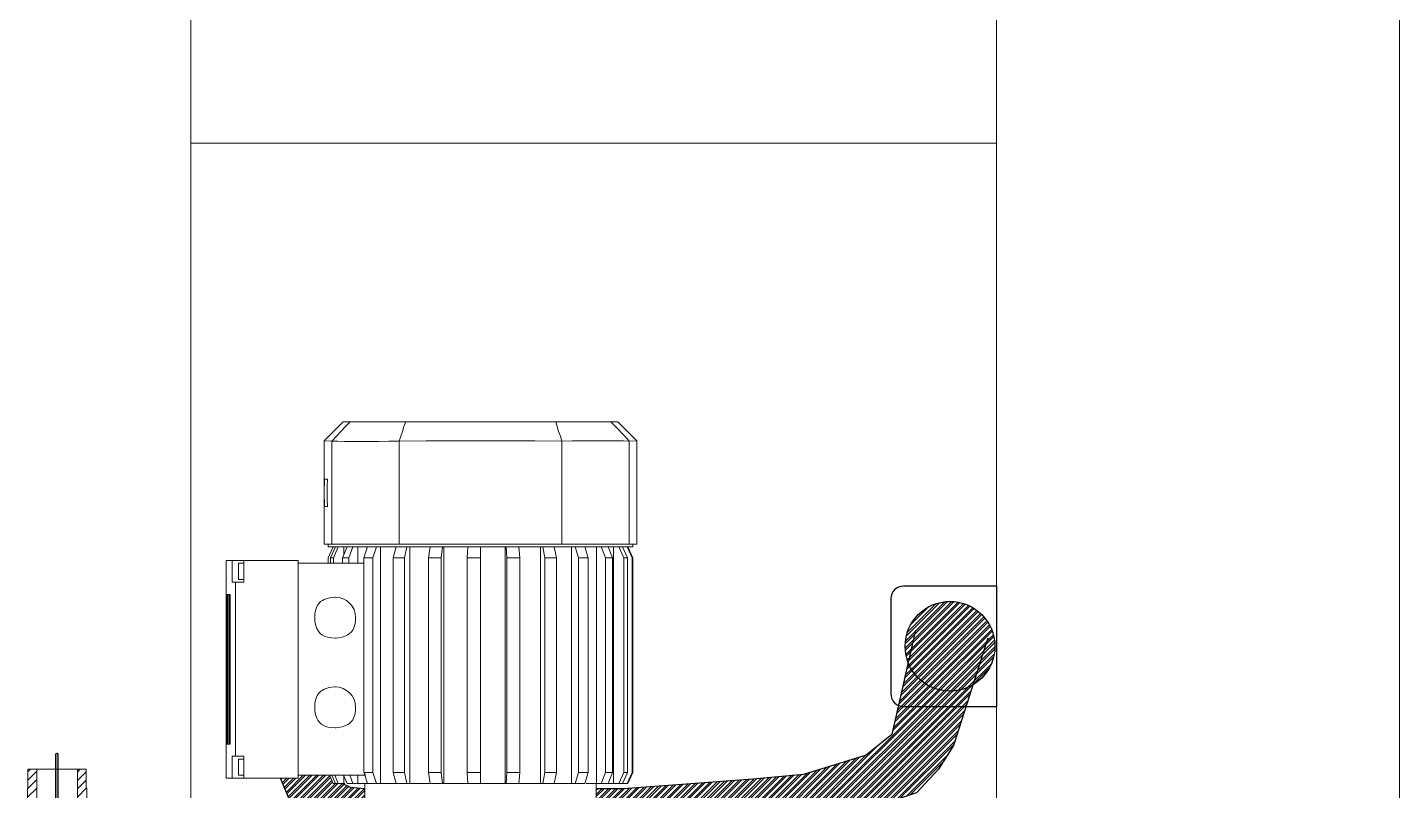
# Model space of a CAD drawing. Header units: millimetres. Extents: x 100 to 940, y 100 to 694.
# Drawn here: x 563.14 to 580.16, y 440.72 to 450.19 of the extents above; entities that cross this region are included whole.
import ezdxf

# ---------------------------------------------------------------- set-up
doc = ezdxf.new("R2010")
doc.units = ezdxf.units.MM
doc.layers.add('M-EQUIPAMENTOS', color=1, linetype='Continuous', lineweight=9)
doc.layers.add('PAREDE', color=7, linetype='Continuous', lineweight=9)

msp = doc.modelspace()

# ---------------------------------------------------------------- hatches: boundary and pattern name
h = msp.add_hatch()
h.set_pattern_fill('ANSI32', color=2, scale=0.00625)
h.set_pattern_definition([(45, (-31.4437, 271.181045), (-0.0420949506, 0.0420949506), []), (45, (-31.415635, 271.181045), (-0.0420949506, 0.0420949506), [])])
h.paths.add_polyline_path([(574.63, 441.278), (574.785, 441.764), (574.008, 441.764, -0.103771), (573.945, 441.777), (573.863, 441.415), (573.547, 441.16), (572.768, 440.922), (572.138, 440.863), (571.259, 440.794), (570.53, 440.744), (570.196, 440.744), (570.196, 440.162), (570.709, 440.162), (571.243, 440.162), (571.789, 440.237), (572.574, 440.343), (573.502, 440.469), (574.169, 440.694), (574.443, 440.985)])
h.paths.add_polyline_path([(574.067, 442.31), (573.945, 441.777, 0.103771), (574.008, 441.764), (574.785, 441.764), (574.871, 442.032, -0.464159)])
h.paths.add_polyline_path([(575.143, 442.511, 1), (574.029, 442.511, 1)])
h.paths.add_polyline_path([(567.326, 440.744), (567.149, 440.758), (567.044, 440.808), (566.932, 440.808), (566.886, 440.91), (566.498, 440.91), (566.498, 440.876), (566.279, 440.876), (566.438, 440.49), (566.853, 440.317), (567.326, 440.162)])
h = msp.add_hatch(color=1)
edge = h.paths.add_edge_path()
edge.add_line((563.492, 440.091), (563.492, 441.171))
edge.add_spline(control_points=[(563.492, 441.171), (563.492, 441.177), (563.498, 441.183), (563.504, 441.183), (563.504, 441.183), (563.511, 441.183), (563.517, 441.177), (563.517, 441.171)], knot_values=[0, 0, 0, 0, 0.125, 0.125, 0.125, 0.125, 1, 1, 1, 1], degree=3, periodic=0)
edge.add_line((563.517, 441.171), (563.517, 440.091))
edge.add_spline(control_points=[(563.517, 440.091), (563.517, 440.085), (563.511, 440.079), (563.504, 440.079), (563.504, 440.079), (563.498, 440.079), (563.492, 440.085), (563.492, 440.091)], knot_values=[0, 0, 0, 0, 0.125, 0.125, 0.125, 0.125, 1, 1, 1, 1], degree=3, periodic=0)

# ---------------------------------------------------------------- linework, layer by layer
at = {"color": 2}
msp.add_line((575.164, 443.258), (575.164, 441.764), dxfattribs=at)
at = {"color": 1, "linetype": 'Continuous', "lineweight": 25}
for p, q in [((563.492, 440.091), (563.492, 441.171)), ((563.517, 441.171), (563.517, 440.091))]:
    msp.add_line(p, q, dxfattribs=at)
at = {"color": 1, "linetype": 'Continuous', "lineweight": 9}
for points in [[(566.821, 445.061), (567.056, 445.296), (567.056, 445.296)], [(566.914, 445.057), (566.973, 445.12), (567.087, 445.237), (567.143, 445.296)], [(567.056, 445.296), (570.465, 445.296), (570.465, 445.296)], [(567.751, 445.057), (567.77, 445.12), (567.791, 445.178), (567.81, 445.237), (567.832, 445.296)], [(569.771, 445.057), (569.752, 445.12), (569.73, 445.178), (569.712, 445.237), (569.693, 445.296)], [(570.605, 445.057), (570.549, 445.12), (570.434, 445.237), (570.379, 445.296)], [(570.701, 445.061), (570.465, 445.296), (570.465, 445.296)], [(566.821, 443.779), (566.821, 445.061), (566.821, 445.061)], [(566.821, 445.061), (566.914, 445.057), (566.988, 445.057), (567.072, 445.054), (567.165, 445.054), (567.267, 445.054), (567.379, 445.054), (567.494, 445.054), (567.621, 445.057), (567.751, 445.057)], [(566.914, 445.057), (566.914, 443.779), (566.914, 443.779)], [(567.751, 445.057), (568.086, 445.061), (568.421, 445.061), (568.759, 445.061), (569.1, 445.061), (569.436, 445.061), (569.771, 445.057)], [(567.751, 445.057), (567.751, 443.779), (567.751, 443.779)], [(569.771, 445.057), (569.901, 445.061), (570.025, 445.061), (570.143, 445.061), (570.254, 445.061), (570.357, 445.061), (570.45, 445.061), (570.534, 445.061), (570.605, 445.057)], [(569.771, 445.057), (569.771, 443.779), (569.771, 443.779)], [(570.605, 445.057), (570.701, 445.061), (570.701, 445.061)], [(570.605, 445.057), (570.605, 443.779), (570.605, 443.779)], [(570.701, 443.779), (570.701, 445.061), (570.701, 445.061)], [(566.824, 444.502), (566.824, 444.505), (566.824, 444.512), (566.824, 444.518), (566.824, 444.524), (566.824, 444.527), (566.824, 444.533), (566.824, 444.539), (566.824, 444.543), (566.824, 444.546), (566.824, 444.552), (566.824, 444.555), (566.824, 444.558), (566.824, 444.561), (566.824, 444.564), (566.824, 444.567), (566.824, 444.567), (566.824, 444.57), (566.824, 444.57), (566.824, 444.57), (566.824, 444.574), (566.824, 444.574), (566.824, 444.577), (566.824, 444.577), (566.824, 444.577), (566.824, 444.58), (566.824, 444.58), (566.824, 444.58), (566.824, 444.58), (566.824, 444.583), (566.824, 444.583), (566.824, 444.583), (566.824, 444.583), (566.824, 444.583), (566.824, 444.586), (566.824, 444.586)], [(566.824, 444.586), (566.861, 444.586), (566.861, 444.586)], [(566.861, 444.586), (566.861, 444.577), (566.861, 444.567), (566.861, 444.558), (566.861, 444.549), (566.858, 444.539), (566.858, 444.53), (566.858, 444.521), (566.858, 444.512), (566.858, 444.502), (566.858, 444.493), (566.858, 444.484), (566.858, 444.474), (566.858, 444.462), (566.858, 444.453), (566.858, 444.443), (566.858, 444.434), (566.858, 444.425), (566.858, 444.415), (566.858, 444.406), (566.858, 444.397), (566.858, 444.387), (566.858, 444.378), (566.858, 444.369), (566.858, 444.36), (566.858, 444.35), (566.858, 444.341), (566.858, 444.332), (566.858, 444.322), (566.858, 444.313), (566.858, 444.304), (566.858, 444.294), (566.861, 444.285), (566.861, 444.276), (566.861, 444.266), (566.861, 444.257), (566.861, 444.248)], [(566.821, 444.502), (566.824, 444.502), (566.824, 444.502)], [(566.821, 444.332), (566.824, 444.332), (566.824, 444.332)], [(566.824, 444.266), (566.824, 444.27), (566.824, 444.273), (566.824, 444.276), (566.824, 444.279), (566.824, 444.282), (566.824, 444.285), (566.824, 444.291), (566.824, 444.294), (566.824, 444.301), (566.824, 444.304), (566.824, 444.31), (566.824, 444.316), (566.824, 444.319), (566.824, 444.325), (566.824, 444.332)], [(566.824, 444.248), (566.824, 444.248), (566.824, 444.248), (566.824, 444.248), (566.824, 444.251), (566.824, 444.251), (566.824, 444.251), (566.824, 444.251), (566.824, 444.254), (566.824, 444.254), (566.824, 444.254), (566.824, 444.254), (566.824, 444.257), (566.824, 444.257), (566.824, 444.257), (566.824, 444.26), (566.824, 444.26), (566.824, 444.263), (566.824, 444.263), (566.824, 444.263), (566.824, 444.266)], [(566.824, 444.248), (566.861, 444.248), (566.861, 444.248)], [(566.821, 443.779), (570.701, 443.779), (570.701, 443.779)], [(566.87, 443.745), (566.87, 443.779), (566.87, 443.779)], [(566.932, 443.745), (566.87, 443.609), (566.87, 443.609)], [(566.87, 443.745), (570.652, 443.745), (570.652, 443.745)], [(566.96, 443.745), (566.898, 443.609), (566.898, 443.609)], [(566.994, 443.745), (566.935, 443.609), (566.935, 443.609)], [(567.106, 443.745), (567.047, 443.609), (567.047, 443.609)], [(567.066, 443.652), (567.066, 443.745), (567.066, 443.745)], [(567.177, 443.745), (567.125, 443.609), (567.125, 443.609)], [(567.239, 443.541), (567.239, 443.745), (567.239, 443.745)], [(567.36, 443.745), (567.314, 443.609), (567.314, 443.609)], [(567.469, 443.745), (567.425, 443.609), (567.425, 443.609)], [(567.518, 440.808), (567.518, 443.745), (567.518, 443.745)], [(567.714, 443.745), (567.677, 443.609), (567.677, 443.609)], [(567.847, 443.745), (567.816, 443.609), (567.816, 443.609)], [(567.885, 440.808), (567.885, 443.745), (567.885, 443.745)], [(568.136, 443.745), (568.114, 443.609), (568.114, 443.609)], [(568.288, 443.745), (568.272, 443.609), (568.272, 443.609)], [(568.306, 440.808), (568.306, 443.745), (568.306, 443.745)], [(568.601, 443.745), (568.595, 443.609), (568.595, 443.609)], [(568.759, 440.808), (568.759, 443.745), (568.759, 443.745)], [(569.066, 440.808), (569.066, 443.745), (569.066, 443.745)], [(569.079, 443.745), (569.088, 443.609), (569.088, 443.609)], [(569.234, 443.745), (569.249, 443.609), (569.249, 443.609)], [(569.504, 440.808), (569.504, 443.745), (569.504, 443.745)], [(569.532, 443.745), (569.56, 443.609), (569.56, 443.609)], [(569.674, 443.745), (569.705, 443.609), (569.705, 443.609)], [(569.888, 440.808), (569.888, 443.745), (569.888, 443.745)], [(569.935, 443.745), (569.975, 443.609), (569.975, 443.609)], [(570.053, 443.745), (570.096, 443.609), (570.096, 443.609)], [(570.199, 440.808), (570.199, 443.745), (570.199, 443.745)], [(570.258, 443.745), (570.31, 443.609), (570.31, 443.609)], [(570.344, 443.745), (570.397, 443.609), (570.397, 443.609)], [(570.41, 440.808), (570.41, 443.745), (570.41, 443.745)], [(570.478, 443.745), (570.537, 443.609), (570.537, 443.609)], [(570.524, 443.745), (570.586, 443.609), (570.586, 443.609)], [(570.58, 443.745), (570.642, 443.609), (570.642, 443.609)], [(570.589, 443.745), (570.652, 443.609), (570.652, 443.609)], [(570.652, 443.745), (570.652, 443.779), (570.652, 443.779)], [(565.605, 443.153), (565.605, 443.575), (565.605, 443.575)], [(565.605, 443.575), (566.498, 443.575), (566.498, 443.575)], [(565.679, 443.305), (565.679, 443.575), (565.679, 443.575)], [(565.757, 443.339), (565.757, 443.541), (565.757, 443.541)], [(565.825, 443.541), (565.757, 443.541), (565.757, 443.541)], [(565.825, 443.575), (565.825, 443.305), (565.825, 443.305)], [(566.498, 443.575), (566.498, 440.876), (566.498, 440.876)], [(566.498, 443.541), (567.314, 443.541), (567.314, 443.541)], [(566.87, 443.541), (566.87, 443.609), (566.87, 443.609)], [(566.898, 443.541), (566.898, 443.609), (566.898, 443.609)], [(566.898, 443.609), (566.935, 443.609), (566.935, 443.609)], [(566.935, 443.541), (566.935, 443.609), (566.935, 443.609)], [(567.047, 443.541), (567.047, 443.609), (567.047, 443.609)], [(567.047, 443.609), (567.125, 443.609), (567.125, 443.609)], [(567.125, 443.541), (567.125, 443.609), (567.125, 443.609)], [(567.314, 443.541), (567.314, 443.609), (567.314, 443.609)], [(567.314, 443.609), (567.425, 443.609), (567.425, 443.609)], [(567.314, 440.944), (567.314, 443.541), (567.314, 443.541)], [(567.425, 440.944), (567.425, 443.609), (567.425, 443.609)], [(567.677, 440.944), (567.677, 443.609), (567.677, 443.609)], [(567.677, 443.609), (567.816, 443.609), (567.816, 443.609)], [(567.816, 440.944), (567.816, 443.609), (567.816, 443.609)], [(568.114, 440.944), (568.114, 443.609), (568.114, 443.609)], [(568.114, 443.609), (568.272, 443.609), (568.272, 443.609)], [(568.272, 440.944), (568.272, 443.609), (568.272, 443.609)], [(568.595, 440.944), (568.595, 443.609), (568.595, 443.609)], [(568.595, 443.609), (568.759, 443.609), (568.759, 443.609)], [(569.088, 440.944), (569.088, 443.609), (569.088, 443.609)], [(569.088, 443.609), (569.249, 443.609), (569.249, 443.609)], [(569.249, 440.944), (569.249, 443.609), (569.249, 443.609)], [(569.56, 440.944), (569.56, 443.609), (569.56, 443.609)], [(569.56, 443.609), (569.705, 443.609), (569.705, 443.609)], [(569.705, 440.944), (569.705, 443.609), (569.705, 443.609)], [(569.975, 440.944), (569.975, 443.609), (569.975, 443.609)], [(569.975, 443.609), (570.096, 443.609), (570.096, 443.609)], [(570.096, 440.944), (570.096, 443.609), (570.096, 443.609)], [(570.31, 440.944), (570.31, 443.609), (570.31, 443.609)], [(570.31, 443.609), (570.397, 443.609), (570.397, 443.609)], [(570.397, 440.944), (570.397, 443.609), (570.397, 443.609)], [(570.537, 440.944), (570.537, 443.609), (570.537, 443.609)], [(570.537, 443.609), (570.586, 443.609), (570.586, 443.609)], [(570.586, 440.944), (570.586, 443.609), (570.586, 443.609)], [(570.642, 440.944), (570.642, 443.609), (570.642, 443.609)], [(570.642, 443.609), (570.652, 443.609), (570.652, 443.609)], [(570.652, 440.944), (570.652, 443.609), (570.652, 443.609)], [(565.679, 443.305), (565.825, 443.305), (565.825, 443.305)], [(565.722, 441.146), (565.722, 443.305), (565.722, 443.305)], [(565.825, 443.339), (565.757, 443.339), (565.757, 443.339)], [(565.605, 441.298), (565.605, 443.153), (565.605, 443.153)], [(565.623, 443.153), (565.605, 443.153), (565.605, 443.153)], [(565.614, 441.298), (565.614, 443.153), (565.614, 443.153)], [(565.623, 441.298), (565.623, 443.153), (565.623, 443.153)], [(565.629, 441.298), (565.629, 443.153), (565.629, 443.153)], [(565.654, 443.153), (565.629, 443.153), (565.629, 443.153)], [(565.645, 441.298), (565.645, 443.153), (565.645, 443.153)], [(565.654, 441.298), (565.654, 443.153), (565.654, 443.153)], [(565.605, 440.876), (565.605, 441.298), (565.605, 441.298)], [(565.623, 441.298), (565.605, 441.298), (565.605, 441.298)], [(565.654, 441.298), (565.629, 441.298), (565.629, 441.298)], [(565.679, 440.876), (565.679, 441.146), (565.679, 441.146)], [(565.679, 441.146), (565.825, 441.146), (565.825, 441.146)], [(565.825, 441.146), (565.825, 440.876), (565.825, 440.876)], [(563.176, 440.985), (563.145, 440.953), (563.145, 440.953)], [(563.145, 440.985), (563.145, 440.749), (563.145, 440.749)], [(563.145, 440.985), (563.867, 440.985), (563.867, 440.985)], [(563.253, 440.482), (563.253, 440.985), (563.253, 440.985)], [(563.793, 440.985), (563.759, 440.95), (563.759, 440.95)], [(563.759, 440.482), (563.759, 440.985), (563.759, 440.985)], [(563.867, 440.985), (563.867, 440.749), (563.867, 440.749)], [(565.757, 440.91), (565.757, 441.112), (565.757, 441.112)], [(565.825, 441.112), (565.757, 441.112), (565.757, 441.112)], [(563.253, 440.857), (563.138, 440.743), (563.138, 440.743)], [(563.253, 440.96), (563.145, 440.851), (563.145, 440.851)], [(563.867, 440.953), (563.759, 440.845), (563.759, 440.845)], [(563.867, 440.851), (563.759, 440.743), (563.759, 440.743)], [(565.605, 440.876), (566.498, 440.876), (566.498, 440.876)], [(565.825, 440.91), (565.757, 440.91), (565.757, 440.91)], [(566.498, 440.91), (567.332, 440.91), (567.332, 440.91)], [(566.886, 440.91), (566.932, 440.808), (566.932, 440.808)], [(566.886, 440.91), (566.932, 440.808), (566.932, 440.808)], [(566.914, 440.91), (566.96, 440.808), (566.96, 440.808)], [(566.932, 440.808), (567.066, 440.808), (567.066, 440.808)], [(566.951, 440.91), (566.994, 440.808), (566.994, 440.808)], [(567.062, 440.91), (567.106, 440.808), (567.106, 440.808)], [(567.066, 440.808), (567.066, 440.901), (567.066, 440.901)], [(567.078, 440.808), (567.066, 440.808), (567.066, 440.808)], [(567.106, 440.808), (567.239, 440.808), (567.239, 440.808)], [(567.137, 440.91), (567.177, 440.808), (567.177, 440.808)], [(567.239, 440.808), (567.239, 440.91), (567.239, 440.91)], [(567.354, 440.808), (567.239, 440.808), (567.239, 440.808)], [(567.332, 440.91), (567.329, 440.916), (567.323, 440.926), (567.317, 440.935), (567.314, 440.944)], [(567.314, 440.944), (567.425, 440.944), (567.425, 440.944)], [(567.326, 440.91), (567.36, 440.808), (567.36, 440.808)], [(567.326, 439.964), (567.326, 440.808), (567.326, 440.808)], [(567.36, 440.808), (567.518, 440.808), (567.518, 440.808)], [(567.425, 440.944), (567.469, 440.808), (567.469, 440.808)], [(567.714, 440.808), (567.518, 440.808), (567.518, 440.808)], [(567.677, 440.944), (567.714, 440.808), (567.714, 440.808)], [(567.677, 440.944), (567.816, 440.944), (567.816, 440.944)], [(567.714, 440.808), (567.885, 440.808), (567.885, 440.808)], [(567.816, 440.944), (567.847, 440.808), (567.847, 440.808)], [(568.136, 440.808), (567.885, 440.808), (567.885, 440.808)], [(568.114, 440.944), (568.272, 440.944), (568.272, 440.944)], [(568.114, 440.944), (568.136, 440.808), (568.136, 440.808)], [(568.136, 440.808), (568.306, 440.808), (568.306, 440.808)], [(568.272, 440.944), (568.288, 440.808), (568.288, 440.808)], [(569.066, 440.808), (568.759, 440.808), (568.601, 440.808), (568.306, 440.808)], [(568.595, 440.944), (568.601, 440.808), (568.601, 440.808)], [(568.595, 440.944), (568.759, 440.944), (568.759, 440.944)], [(569.066, 440.808), (569.234, 440.808), (569.234, 440.808)], [(569.088, 440.944), (569.079, 440.808), (569.079, 440.808)], [(569.088, 440.944), (569.249, 440.944), (569.249, 440.944)], [(569.249, 440.944), (569.234, 440.808), (569.234, 440.808)], [(569.504, 440.808), (569.234, 440.808), (569.234, 440.808)], [(569.504, 440.808), (569.674, 440.808), (569.674, 440.808)], [(569.56, 440.944), (569.532, 440.808), (569.532, 440.808)], [(569.56, 440.944), (569.705, 440.944), (569.705, 440.944)], [(569.705, 440.944), (569.674, 440.808), (569.674, 440.808)], [(569.888, 440.808), (569.674, 440.808), (569.674, 440.808)], [(569.888, 440.808), (570.053, 440.808), (570.053, 440.808)], [(569.975, 440.944), (569.935, 440.808), (569.935, 440.808)], [(569.975, 440.944), (570.096, 440.944), (570.096, 440.944)], [(570.096, 440.944), (570.053, 440.808), (570.053, 440.808)], [(570.199, 440.808), (570.071, 440.808), (570.071, 440.808)], [(570.196, 439.964), (570.196, 440.808), (570.196, 440.808)], [(570.199, 440.808), (570.344, 440.808), (570.344, 440.808)], [(570.31, 440.944), (570.258, 440.808), (570.258, 440.808)], [(570.31, 440.944), (570.397, 440.944), (570.397, 440.944)], [(570.397, 440.944), (570.344, 440.808), (570.344, 440.808)], [(570.41, 440.808), (570.351, 440.808), (570.351, 440.808)], [(570.41, 440.808), (570.589, 440.808), (570.589, 440.808)], [(570.537, 440.944), (570.478, 440.808), (570.478, 440.808)], [(570.586, 440.944), (570.524, 440.808), (570.524, 440.808)], [(570.537, 440.944), (570.586, 440.944), (570.586, 440.944)], [(570.642, 440.944), (570.58, 440.808), (570.58, 440.808)], [(570.652, 440.944), (570.589, 440.808), (570.589, 440.808)], [(570.642, 440.944), (570.652, 440.944), (570.652, 440.944)], [(563.253, 440.752), (563.138, 440.637), (563.138, 440.637)], [(563.138, 440.749), (563.138, 440.513), (563.138, 440.513)], [(563.138, 440.749), (563.145, 440.749), (563.145, 440.749)], [(563.867, 440.749), (563.759, 440.64), (563.759, 440.64)], [(563.867, 440.749), (563.874, 440.749), (563.874, 440.749)], [(563.874, 440.513), (563.874, 440.749), (563.874, 440.749)]]:
    msp.add_lwpolyline(points, dxfattribs=at)
at = {"color": 2}
msp.add_lwpolyline([(575.164, 443.258), (574.008, 443.258, 0.414214), (573.852, 443.101), (573.852, 441.921, 0.414214), (574.008, 441.764), (575.164, 441.764)], format="xyb", dxfattribs=at)
at = {"color": 1, "linetype": 'Continuous', "lineweight": 9}
for points in [[(567.211, 442.867), (567.211, 442.867)], [(567.211, 441.754), (567.211, 441.754)]]:
    msp.add_lwpolyline(points, close=True, dxfattribs=at)
at = {"color": 2}
for points in [[(574.159, 442.713), (573.863, 441.415), (573.547, 441.16), (572.768, 440.922), (572.138, 440.863), (571.259, 440.794), (570.53, 440.744), (570.196, 440.744)], [(575.057, 442.613), (574.63, 441.278), (574.443, 440.985), (574.169, 440.694), (573.502, 440.469), (572.574, 440.343), (571.789, 440.237), (571.243, 440.162), (570.709, 440.162), (570.196, 440.162)], [(567.326, 440.162), (566.853, 440.317), (566.438, 440.49), (566.279, 440.876)], [(567.326, 440.744), (567.149, 440.758), (567.044, 440.808)]]:
    msp.add_lwpolyline(points, dxfattribs=at)
msp.add_circle((574.586, 442.511), 0.557, dxfattribs=at)
at = {"color": 1, "linetype": 'Continuous', "lineweight": 9}
for points in [[(567.211, 442.867), (567.211, 443.007), (567.097, 443.122), (566.957, 443.122), (566.957, 443.122), (566.814, 443.122), (566.703, 443.007), (566.703, 442.867), (566.703, 442.867), (566.703, 442.728), (566.814, 442.613), (566.957, 442.613), (566.957, 442.613), (567.097, 442.613), (567.211, 442.725), (567.211, 442.867)], [(567.211, 441.754), (567.211, 441.893), (567.097, 442.008), (566.957, 442.008), (566.957, 442.008), (566.814, 442.008), (566.703, 441.893), (566.703, 441.754), (566.703, 441.754), (566.703, 441.611), (566.814, 441.499), (566.957, 441.499), (566.957, 441.499), (567.097, 441.499), (567.211, 441.611), (567.211, 441.754)]]:
    msp.add_open_spline(points, degree=3, knots=[0, 0, 0, 0, 0.0625, 0.0625, 0.0625, 0.09375, 0.125, 0.125, 0.125, 0.15625, 0.1875, 0.1875, 0.1875, 0.59375, 1, 1, 1, 1], dxfattribs=at)
at = {"color": 1, "linetype": 'Continuous', "lineweight": 25}
msp.add_open_spline([(563.492, 441.171), (563.492, 441.177), (563.498, 441.183), (563.504, 441.183), (563.504, 441.183), (563.511, 441.183), (563.517, 441.177), (563.517, 441.171)], degree=3, knots=[0, 0, 0, 0, 0.125, 0.125, 0.125, 0.5625, 1, 1, 1, 1], dxfattribs=at)
at = {"layer": 'M-EQUIPAMENTOS'}
msp.add_line((565.164, 466.254), (565.164, 391.254), dxfattribs=at)
at = {"layer": 'PAREDE'}
for p, q in [((575.164, 391.254), (575.164, 473.754)), ((580.164, 442.62), (580.164, 473.754)), ((565.164, 448.754), (575.164, 448.754)), ((580.164, 386.254), (580.164, 442.62))]:
    msp.add_line(p, q, dxfattribs=at)

doc.saveas('drawing.dxf')
